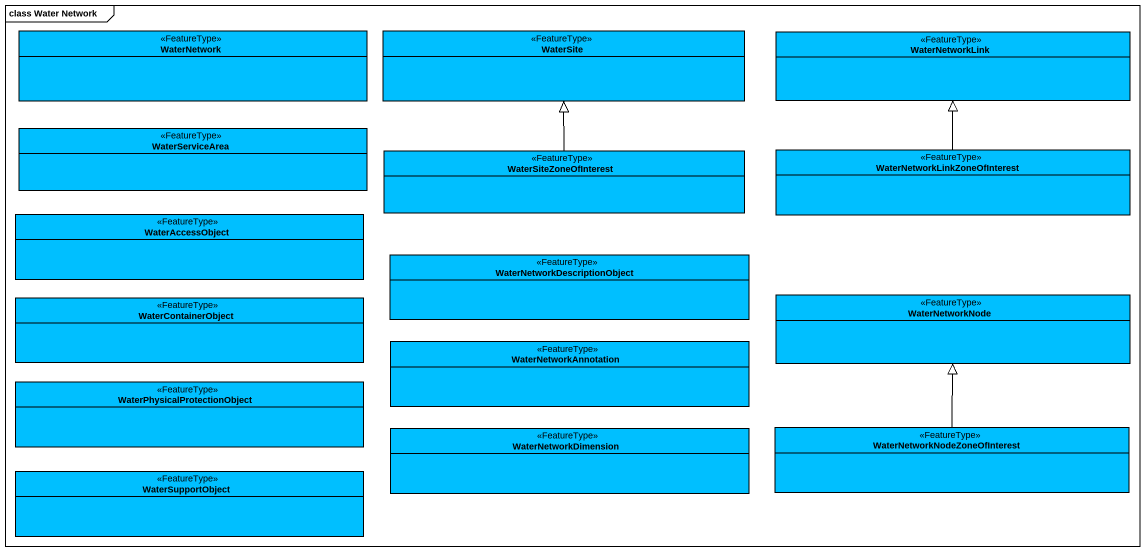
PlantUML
@startuml
mainframe class Water Network
hide circle
hide empty members
class WaterNetwork <<FeatureType>> #00BFFF
class WaterSite <<FeatureType>> #00BFFF
class WaterNetworkLink <<FeatureType>> #00BFFF
class WaterServiceArea <<FeatureType>> #00BFFF
class WaterSiteZoneOfInterest <<FeatureType>> #00BFFF
class "WaterNetworkLinkZoneOfInterest" as WaterNetworkLinkZoneOfIntere <<FeatureType>> #00BFFF
class WaterAccessObject <<FeatureType>> #00BFFF
class "WaterNetworkDescriptionObject" as WaterNetworkDescriptionObjec <<FeatureType>> #00BFFF
class WaterContainerObject <<FeatureType>> #00BFFF
class WaterNetworkNode <<FeatureType>> #00BFFF
class WaterNetworkAnnotation <<FeatureType>> #00BFFF
class "WaterPhysicalProtectionObject" as WaterPhysicalProtectionObjec <<FeatureType>> #00BFFF
class WaterNetworkDimension <<FeatureType>> #00BFFF
class "WaterNetworkNodeZoneOfInterest" as WaterNetworkNodeZoneOfIntere <<FeatureType>> #00BFFF
class WaterSupportObject <<FeatureType>> #00BFFF
WaterSiteZoneOfInterest -up-|> WaterSite
WaterNetworkLinkZoneOfIntere -up-|> WaterNetworkLink
WaterNetworkNodeZoneOfIntere -up-|> WaterNetworkNode
@enduml
